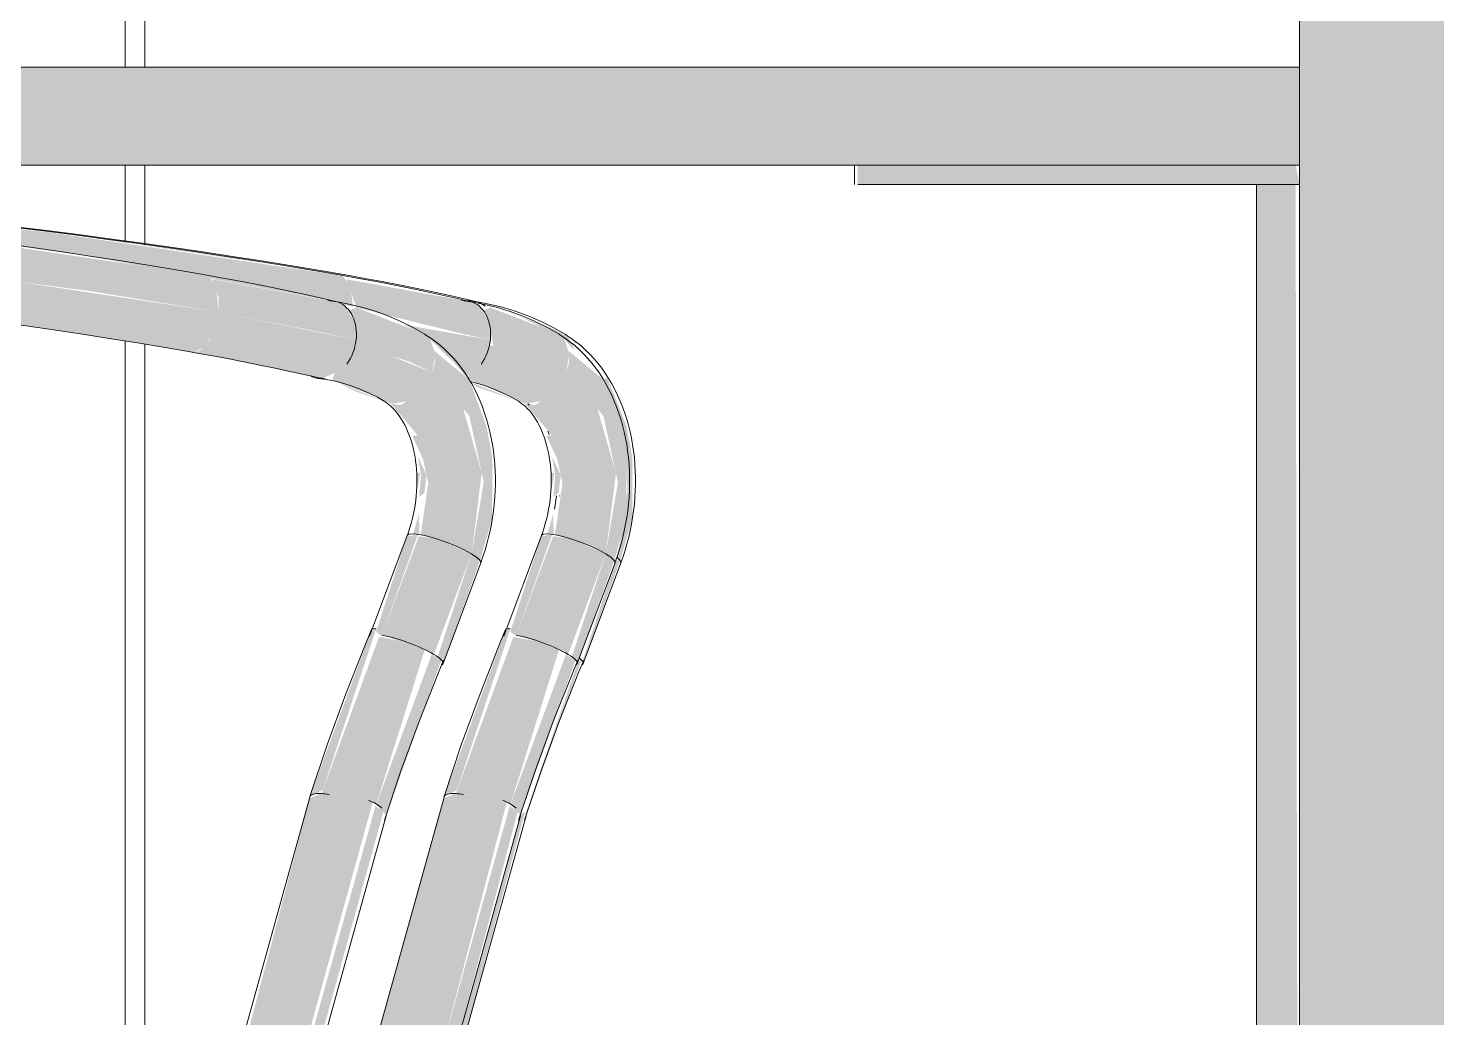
# Model space of a CAD drawing. Header units: inches. Extents: x 20426 to 92531, y -195 to 750.
# Drawn here: x 28124.12 to 28142.09, y 17.88 to 30.5 of the extents above; entities that cross this region are included whole.
import ezdxf

# ---------------------------------------------------------------- set-up
doc = ezdxf.new("R2010")
doc.units = ezdxf.units.IN
doc.header["$MEASUREMENT"] = 0
for name, color, linetype, lineweight in [('A-GLAZ-CWMG', 51, 'Continuous', 9), ('A-WALL-PATT', 111, 'Continuous', 13), ('I-FURN', 30, 'Continuous', 9)]:
    doc.layers.add(name, color=color, linetype=linetype, lineweight=lineweight)

# ---------------------------------------------------------------- blocks, each defined once
blk = doc.blocks.new('HermanMiller_Collection_Air-Chair_SideChair_Arms - Arms-457867-Elevation - South')
at = {"layer": 'I-FURN'}
for points in [[(26184.903, 27.319), (26184.785, 27.353), (26181.128, 27.895), (26183.148, 27.609), (26184.86, 27.327)], [(26186.63, 26.946), (26186.499, 27.01), (26186.63, 26.946)], [(26187.766, 26.394), (26187.68, 26.56), (26187.523, 26.648), (26186.769, 26.933), (26187.042, 26.833), (26187.635, 26.533), (26187.737, 26.413)], [(26188.348, 23.708), (26188.502, 24.236), (26188.505, 25.019), (26188.427, 25.428), (26188.183, 26.039), (26188.134, 26.013), (26188.353, 25.406), (26188.43, 25.019), (26188.439, 24.589), (26188.367, 24.032), (26188.308, 23.747)], [(26187.572, 24.518), (26187.586, 24.539), (26187.574, 24.538)], [(26187.877, 22.393), (26188.348, 23.708), (26188.273, 23.708), (26188.273, 23.655), (26187.868, 22.422)], [(26187.151, 20.456), (26187.854, 22.437), (26187.809, 22.414), (26187.141, 20.48), (26187.151, 20.458)]]:
    blk.add_hatch(color=256, dxfattribs=at).paths.add_polyline_path(points, flags=0)
h = blk.add_hatch(color=256, dxfattribs=at)
h.paths.add_polyline_path([(26181.965, 2), (26182.006, 2), (26185.819, 15.777), (26185.77, 15.775), (26181.931, 2)], flags=0)
h.paths.add_polyline_path([(26186.265, 17.55), (26186.341, 17.55), (26187.134, 20.502), (26187.084, 20.478), (26186.946, 19.993), (26186.265, 17.55)], flags=0)
for p, q in [((26186.55, 27), (26186.405, 27.021)), ((26187.171, 25.706), (26187.193, 25.689)), ((26187.424, 25.358), (26187.441, 25.316)), ((26187.877, 22.392), (26188.357, 23.678)), ((26186.34, 17.546), (26187.15, 20.451))]:
    blk.add_line(p, q, dxfattribs=at)
at = {"layer": 'I-FURN', "flags": 128}
for points in [[(26184.847, 27.348), (26184.496, 27.409), (26184.138, 27.468), (26183.773, 27.527), (26183.401, 27.585), (26183.024, 27.642), (26182.641, 27.698), (26182.253, 27.753), (26181.862, 27.806), (26181.467, 27.858), (26181.069, 27.909), (26180.669, 27.958), (26180.268, 28.005), (26179.865, 28.051), (26179.726, 28.066)], [(26186.506, 27.012), (26186.325, 27.054), (26186.137, 27.096), (26185.941, 27.138), (26185.738, 27.18), (26185.529, 27.222), (26185.313, 27.263), (26185.092, 27.304), (26184.864, 27.345), (26184.847, 27.348)], [(26187.645, 26.592), (26187.494, 26.678), (26187.34, 26.755), (26187.182, 26.823), (26187.021, 26.883), (26186.858, 26.933), (26186.692, 26.973), (26186.55, 27)], [(26188.357, 23.678), (26188.385, 23.758), (26188.411, 23.839), (26188.435, 23.921), (26188.457, 24.004), (26188.476, 24.087), (26188.493, 24.171), (26188.507, 24.256), (26188.519, 24.341), (26188.529, 24.426), (26188.536, 24.511), (26188.541, 24.596), (26188.544, 24.682), (26188.544, 24.767), (26188.541, 24.852), (26188.536, 24.936), (26188.529, 25.02), (26188.519, 25.104), (26188.506, 25.187), (26188.491, 25.269), (26188.474, 25.35), (26188.454, 25.431), (26188.431, 25.51), (26188.406, 25.588), (26188.378, 25.665), (26188.348, 25.741), (26188.315, 25.815), (26188.28, 25.887), (26188.242, 25.958), (26188.201, 26.027), (26188.158, 26.094), (26188.112, 26.159), (26188.064, 26.222), (26188.013, 26.282), (26187.959, 26.34), (26187.903, 26.395), (26187.844, 26.448), (26187.783, 26.497), (26187.719, 26.544), (26187.653, 26.587), (26187.645, 26.592)], [(26187.535, 24.532), (26187.528, 24.475), (26187.52, 24.418), (26187.511, 24.361)], [(26188.357, 23.679), (26188.348, 23.708), (26188.308, 23.747)], [(26187.129, 20.394), (26187.34, 21.025), (26187.57, 21.653), (26187.818, 22.279), (26187.884, 22.438)]]:
    blk.add_lwpolyline(points, dxfattribs=at)
at = {"layer": 'I-FURN'}
for centre, major_axis, ratio, start_param, end_param in [((26186.39, 26.525), (0.116, 0.486), 0.74611, 5.92474, 6.18654), ((26187.408, 22.567), (-0.468, 0.175), 0.191458, 3.153627, 3.677226), ((26187.408, 22.567), (-0.468, 0.175), 0.191458, 2.891828, 3.141593)]:
    blk.add_ellipse(centre, major_axis=major_axis, ratio=ratio, start_param=start_param, end_param=end_param, dxfattribs=at)
blk = doc.blocks.new('Falcon 7700 Series Pedestal Base - 36_ Square Top x 30_ - Wheelchair Height-V27-Elevation - South')
at = {"layer": 'I-FURN'}
blk.add_hatch(color=256, dxfattribs=at).paths.add_polyline_path([(26193.759, 28.5), (26193.759, 28.75), (26193.668, 28.746), (26193.672, 28.5)], flags=0)
blk.add_line((26193.756, 28.5), (26193.672, 28.5), dxfattribs=at)
blk = doc.blocks.new('HermanMiller_Collection_Air-Chair_SideChair_Arms - Arms-V29-Elevation - South')
at = {"layer": 'I-FURN'}
for points in [[(26184.943, 26.941), (26184.904, 27.219), (26184.804, 27.338), (26181.052, 27.895), (26179.644, 28.025), (26179.625, 27.861), (26181.545, 27.591), (26184.615, 27.031), (26184.94, 26.942)], [(26186.692, 26.52), (26186.669, 26.768), (26186.551, 26.95), (26186.465, 27.001), (26184.86, 27.293), (26184.94, 27.055), (26184.981, 26.933), (26186.344, 26.596), (26186.631, 26.533)], [(26187.661, 26.106), (26187.7, 26.344), (26187.635, 26.533), (26187.567, 26.593), (26186.693, 26.933), (26186.599, 26.895), (26186.669, 26.768), (26186.73, 26.442), (26187.157, 26.344)], [(26186.373, 26.061), (26186.543, 26.172), (26186.677, 26.448), (26186.692, 26.52), (26185.593, 26.713), (26185.93, 26.52), (26186.058, 26.392), (26186.254, 26.204), (26186.367, 26.066)], [(26187.138, 25.705), (26187.337, 25.737), (26187.528, 25.884), (26187.661, 26.106), (26187.157, 26.344), (26186.678, 26.454), (26186.571, 26.212), (26186.412, 26.086), (26186.408, 26.027), (26186.543, 25.96), (26186.94, 25.798), (26187.069, 25.737)], [(26188.273, 23.708), (26188.426, 24.236), (26188.43, 25.019), (26188.352, 25.428), (26188.134, 26.013), (26187.694, 26.377), (26187.694, 26.227), (26187.661, 26.106), (26188.135, 25.55), (26188.319, 24.704), (26188.164, 23.793), (26188.245, 23.735)], [(26188.164, 23.793), (26188.294, 24.821), (26188.058, 25.641), (26187.661, 26.106), (26187.528, 25.884), (26187.337, 25.737), (26187.258, 25.69), (26187.138, 25.705), (26187.481, 25.298), (26187.612, 24.694), (26187.516, 24.036), (26187.96, 23.894), (26188.071, 23.844)], [(26187.053, 25.736), (26186.437, 25.981), (26186.523, 25.919), (26187.048, 25.737)], [(26187.021, 22.754), (26187.481, 24.04), (26187.34, 24.016), (26186.947, 22.799), (26187.001, 22.757)], [(26187.684, 22.509), (26188.164, 23.793), (26187.717, 23.984), (26187.492, 24.016), (26187.021, 22.754), (26187.481, 22.61), (26187.591, 22.559)], [(26187.801, 22.393), (26188.273, 23.708), (26188.164, 23.793), (26187.73, 22.477), (26187.793, 22.422)], [(26186.1, 20.693), (26186.183, 20.734), (26186.266, 20.782), (26186.947, 22.835), (26186.876, 22.794), (26186.102, 20.699)], [(26187.075, 20.456), (26187.778, 22.437), (26187.655, 22.507), (26186.95, 20.6), (26187.076, 20.458)], [(26187.757, 22.448), (26187.684, 22.509), (26187.747, 22.457)]]:
    blk.add_hatch(color=256, dxfattribs=at).paths.add_polyline_path(points, flags=0)
h = blk.add_hatch(color=256, dxfattribs=at)
h.paths.add_polyline_path([(26187.5, 24.038), (26187.493, 24.303), (26187.42, 24.046), (26187.493, 24.038)], flags=0)
h.paths.add_polyline_path([(26187.497, 24.518), (26187.563, 24.569), (26187.59, 24.797), (26187.48, 25.03), (26187.519, 24.797)], flags=0)
h.paths.add_polyline_path([(26187.475, 24.63), (26187.508, 24.821), (26187.465, 24.821), (26187.47, 24.728)], flags=0)
h.paths.add_polyline_path([(26187.546, 24.999), (26187.48, 25.304), (26187.407, 25.296), (26187.481, 25.138)], flags=0)
h = blk.add_hatch(color=256, dxfattribs=at)
h.paths.add_polyline_path([(26186.946, 20.59), (26187.566, 22.566), (26187.327, 22.667), (26186.985, 22.733), (26186.252, 20.737), (26186.73, 20.68), (26186.784, 20.653), (26186.946, 20.602)], flags=0)
h.paths.add_polyline_path([(26187.66, 22.52), (26187.66, 22.521), (26187.591, 22.555)], flags=0)
h = blk.add_hatch(color=256, dxfattribs=at)
h.paths.add_polyline_path([(26181.028, 2), (26184.862, 15.813), (26184.734, 15.775), (26180.918, 2), (26180.967, 2)], flags=0)
h.paths.add_polyline_path([(26185.228, 17.549), (26185.364, 17.556), (26186.25, 20.736), (26186.1, 20.675), (26185.229, 17.55)], flags=0)
h = blk.add_hatch(color=256, dxfattribs=at)
h.paths.add_polyline_path([(26181.44, 2), (26181.761, 2), (26185.599, 15.847), (26184.867, 15.775), (26181.028, 2), (26181.335, 2)], flags=0)
h.paths.add_polyline_path([(26185.362, 17.55), (26186.096, 17.55), (26186.902, 20.625), (26186.715, 20.683), (26186.25, 20.734), (26185.362, 17.55)], flags=0)
h = blk.add_hatch(color=256, dxfattribs=at)
h.paths.add_polyline_path([(26181.761, 2), (26181.931, 2), (26185.766, 15.855), (26185.621, 15.848), (26182.41, 4.33)], flags=0)
h.paths.add_polyline_path([(26186.095, 17.55), (26186.265, 17.55), (26187.042, 20.512), (26186.939, 20.578), (26186.096, 17.55)], flags=0)
for p, q in [((26186.474, 27), (26186.33, 27.021)), ((26187.343, 24.025), (26186.864, 22.742)), ((26187.344, 24.025), (26187.343, 24.024)), ((26187.801, 22.392), (26188.282, 23.678)), ((26186.111, 20.719), (26185.228, 17.549)), ((26186.265, 17.545), (26187.075, 20.451))]:
    blk.add_line(p, q, dxfattribs=at)
at = {"layer": 'I-FURN', "flags": 128}
for points in [[(26184.772, 27.348), (26184.421, 27.409), (26184.063, 27.468), (26183.697, 27.527), (26183.326, 27.585), (26182.948, 27.642), (26182.565, 27.698), (26182.178, 27.753), (26181.786, 27.806), (26181.391, 27.858), (26180.994, 27.909), (26180.594, 27.958), (26180.192, 28.005), (26179.79, 28.051), (26179.651, 28.066)], [(26186.431, 27.012), (26186.25, 27.054), (26186.061, 27.096), (26185.865, 27.138), (26185.663, 27.18), (26185.453, 27.222), (26185.238, 27.263), (26185.016, 27.304), (26184.789, 27.345), (26184.772, 27.348)], [(26187.569, 26.592), (26187.419, 26.678), (26187.264, 26.755), (26187.107, 26.823), (26186.946, 26.883), (26186.783, 26.933), (26186.617, 26.973), (26186.474, 27)], [(26188.281, 23.678), (26188.31, 23.758), (26188.336, 23.839), (26188.36, 23.921), (26188.381, 24.004), (26188.4, 24.087), (26188.417, 24.171), (26188.432, 24.256), (26188.444, 24.341), (26188.453, 24.426), (26188.461, 24.511), (26188.466, 24.596), (26188.468, 24.682), (26188.468, 24.767), (26188.466, 24.852), (26188.461, 24.936), (26188.453, 25.02), (26188.443, 25.104), (26188.431, 25.187), (26188.416, 25.269), (26188.398, 25.35), (26188.378, 25.431), (26188.356, 25.51), (26188.331, 25.588), (26188.303, 25.665), (26188.273, 25.741), (26188.24, 25.815), (26188.204, 25.887), (26188.166, 25.958), (26188.126, 26.027), (26188.083, 26.094), (26188.037, 26.159), (26187.988, 26.222), (26187.937, 26.282), (26187.884, 26.34), (26187.827, 26.395), (26187.769, 26.448), (26187.707, 26.497), (26187.644, 26.544), (26187.578, 26.587), (26187.569, 26.592)], [(26186.433, 25.99), (26186.533, 25.964), (26186.642, 25.93), (26186.75, 25.889), (26186.857, 25.841), (26186.963, 25.788), (26187.051, 25.737)], [(26187.051, 25.737), (26187.073, 25.722), (26187.095, 25.706), (26187.118, 25.689), (26187.14, 25.669), (26187.163, 25.647), (26187.185, 25.623), (26187.207, 25.597), (26187.229, 25.569), (26187.251, 25.539), (26187.272, 25.507), (26187.292, 25.472), (26187.312, 25.436), (26187.331, 25.398), (26187.349, 25.358), (26187.366, 25.316), (26187.382, 25.272), (26187.397, 25.226), (26187.41, 25.179), (26187.423, 25.131), (26187.434, 25.081), (26187.443, 25.03), (26187.451, 24.977), (26187.458, 24.924), (26187.463, 24.87), (26187.466, 24.815), (26187.468, 24.759), (26187.468, 24.703), (26187.467, 24.646), (26187.464, 24.59), (26187.459, 24.532), (26187.453, 24.475), (26187.445, 24.418), (26187.435, 24.361), (26187.424, 24.305), (26187.412, 24.249), (26187.397, 24.194), (26187.382, 24.139), (26187.365, 24.085), (26187.346, 24.032), (26187.344, 24.025)], [(26187.5, 24.038), (26187.42, 24.046), (26187.366, 24.042), (26187.344, 24.025)], [(26187.84, 23.942), (26187.717, 23.984), (26187.602, 24.016), (26187.5, 24.038)], [(26188.164, 23.793), (26188.071, 23.844), (26187.96, 23.894), (26187.84, 23.942)], [(26188.282, 23.679), (26188.273, 23.708), (26188.233, 23.747), (26188.164, 23.793)], [(26186.101, 20.698), (26186.32, 21.355), (26186.56, 22.009), (26186.818, 22.66), (26186.886, 22.826)], [(26187.053, 20.394), (26187.264, 21.025), (26187.494, 21.653), (26187.742, 22.279), (26187.808, 22.438)]]:
    blk.add_lwpolyline(points, dxfattribs=at)
at = {"layer": 'I-FURN'}
for centre, major_axis, ratio, start_param, end_param in [((26186.315, 26.525), (0.116, 0.486), 0.74611, 4.877543, 6.18654), ((26186.315, 26.525), (0.116, 0.486), 0.74611, 4.195654, 4.877543), ((26187.347, 22.632), (-0.461, 0.194), 0.144221, 5.822246, 6.345845), ((26187.333, 22.567), (-0.468, 0.175), 0.191458, 3.939025, 5.509821), ((26187.333, 22.567), (-0.468, 0.175), 0.191458, 3.153627, 3.939025), ((26187.333, 22.567), (-0.468, 0.175), 0.191458, 2.891828, 3.141593), ((26186.577, 20.546), (-0.476, 0.152), 0.239355, 5.80521, 6.328809), ((26186.577, 20.546), (-0.476, 0.152), 0.239355, 5.543411, 5.799632), ((26186.577, 20.546), (-0.476, 0.152), 0.239355, 5.282674, 5.542834), ((26186.593, 20.585), (-0.482, 0.134), 0.301377, 3.976352, 4.23196), ((26186.593, 20.585), (-0.482, 0.134), 0.301377, 3.714553, 3.963657)]:
    blk.add_ellipse(centre, major_axis=major_axis, ratio=ratio, start_param=start_param, end_param=end_param, dxfattribs=at)
blk = doc.blocks.new('Falcon 7700 Series Pedestal Base - 36_ Square Top x 30_ - Wheelchair Height-V42-Elevation - South')
at = {"layer": 'I-FURN'}
for points in [[(26182.41, 28.75), (26197.015, 28.75), (26197.015, 30), (26173.129, 30), (26173.129, 28.75), (26180.251, 28.75)], [(26191.378, 28.5), (26193.668, 28.5), (26193.668, 28.75), (26191.378, 28.75)], [(26193.884, 28.5), (26193.884, 28.75), (26193.759, 28.75), (26193.759, 28.5), (26193.82, 28.5)], [(26193.884, 28.5), (26197.015, 28.5), (26196.964, 28.75), (26193.884, 28.75)], [(26196.464, 2), (26197.015, 2), (26196.964, 28.5), (26196.464, 28.5), (26196.464, 6.068)]]:
    blk.add_hatch(color=256, dxfattribs=at).paths.add_polyline_path(points, flags=0)
for p, q in [((26173.129, 30), (26197.015, 30)), ((26197.015, 28.75), (26173.129, 28.75)), ((26191.335, 28.75), (26191.335, 28.5)), ((26193.668, 28.5), (26191.378, 28.5)), ((26193.884, 28.5), (26193.668, 28.5)), ((26193.668, 28.5), (26193.759, 28.5)), ((26197.015, 28.5), (26193.884, 28.5)), ((26196.464, 2), (26196.464, 28.5))]:
    blk.add_line(p, q, dxfattribs=at)
blk = doc.blocks.new('HermanMiller_Collection_Air-Chair_SideChair_Arms - Arms-V44-Elevation - South')
at = {"layer": 'I-FURN'}
for points in [[(26183.228, 26.875), (26183.192, 27.219), (26183.092, 27.338), (26179.34, 27.895), (26177.933, 28.025), (26177.886, 27.624), (26181.545, 27.149), (26182.41, 27.008)], [(26182.919, 26.362), (26183.053, 26.438), (26183.167, 26.625), (26183.228, 26.875), (26179.746, 27.401), (26177.886, 27.624), (26177.838, 27.075), (26181.316, 26.623), (26182.41, 26.444)], [(26184.98, 26.52), (26184.957, 26.768), (26184.839, 26.95), (26184.748, 27.002), (26183.148, 27.293), (26183.228, 27.055), (26183.228, 26.875), (26184.57, 26.61)], [(26184.548, 26.031), (26184.759, 26.119), (26184.795, 26.14), (26184.902, 26.274), (26184.98, 26.52), (26183.228, 26.875), (26183.115, 26.52), (26182.986, 26.384), (26182.919, 26.362), (26184.543, 26.032)], [(26185.949, 26.106), (26185.988, 26.344), (26185.923, 26.533), (26185.849, 26.596), (26184.981, 26.933), (26184.887, 26.895), (26184.957, 26.768), (26184.981, 26.45), (26185.65, 26.247)], [(26185.426, 25.705), (26185.625, 25.737), (26185.816, 25.884), (26185.949, 26.106), (26185.234, 26.392), (26184.966, 26.454), (26184.859, 26.212), (26184.7, 26.086), (26184.676, 26.005), (26185.228, 25.798), (26185.357, 25.737)], [(26186.561, 23.708), (26186.714, 24.236), (26186.718, 25.019), (26186.64, 25.428), (26186.422, 26.013), (26185.982, 26.377), (26185.982, 26.227), (26185.949, 26.106), (26186.424, 25.55), (26186.607, 24.704), (26186.452, 23.793), (26186.533, 23.735)], [(26186.452, 23.793), (26186.582, 24.821), (26186.346, 25.641), (26185.949, 26.106), (26185.816, 25.884), (26185.625, 25.737), (26185.546, 25.69), (26185.426, 25.705), (26185.769, 25.298), (26185.9, 24.694), (26185.804, 24.036), (26186.248, 23.894), (26186.359, 23.844)], [(26185.341, 25.736), (26184.759, 25.972), (26184.972, 25.864), (26185.336, 25.737)], [(26185.309, 22.754), (26185.769, 24.04), (26185.628, 24.016), (26185.235, 22.799), (26185.289, 22.757)], [(26185.972, 22.509), (26186.452, 23.793), (26186.006, 23.984), (26185.78, 24.016), (26185.309, 22.754), (26185.769, 22.61), (26185.879, 22.559)], [(26186.089, 22.393), (26186.561, 23.708), (26186.452, 23.793), (26186.018, 22.477), (26186.081, 22.422)], [(26184.388, 20.693), (26184.471, 20.734), (26184.554, 20.782), (26185.235, 22.835), (26185.164, 22.794), (26184.39, 20.699)], [(26185.364, 20.456), (26186.066, 22.437), (26185.943, 22.507), (26185.238, 20.6), (26185.364, 20.458)], [(26186.045, 22.448), (26185.972, 22.509), (26186.035, 22.457)], [(26179.316, 2), (26184.538, 20.736), (26184.388, 20.675), (26183.381, 16.856), (26183.374, 16.829), (26182.93, 15.445), (26179.206, 2), (26179.255, 2)], [(26179.728, 2), (26180.049, 2), (26185.191, 20.625), (26185.003, 20.683), (26184.538, 20.734), (26179.316, 2), (26179.623, 2)], [(26180.049, 2), (26180.219, 2), (26185.33, 20.512), (26185.227, 20.578), (26181.183, 6.068)]]:
    blk.add_hatch(color=256, dxfattribs=at).paths.add_polyline_path(points, flags=0)
h = blk.add_hatch(color=256, dxfattribs=at)
h.paths.add_polyline_path([(26185.788, 24.038), (26185.781, 24.303), (26185.708, 24.046), (26185.781, 24.038)], flags=0)
h.paths.add_polyline_path([(26185.785, 24.518), (26185.851, 24.569), (26185.878, 24.797), (26185.768, 25.03), (26185.807, 24.797)], flags=0)
h.paths.add_polyline_path([(26185.763, 24.63), (26185.796, 24.821), (26185.753, 24.821), (26185.758, 24.728)], flags=0)
h.paths.add_polyline_path([(26185.834, 24.999), (26185.768, 25.304), (26185.695, 25.296), (26185.769, 25.138)], flags=0)
h = blk.add_hatch(color=256, dxfattribs=at)
h.paths.add_polyline_path([(26185.234, 20.59), (26185.854, 22.566), (26185.616, 22.667), (26185.273, 22.733), (26184.54, 20.737), (26185.023, 20.679), (26185.072, 20.653), (26185.234, 20.602)], flags=0)
h.paths.add_polyline_path([(26185.948, 22.52), (26185.949, 22.521), (26185.879, 22.555)], flags=0)
for p, q in [((26184.762, 27), (26184.618, 27.021)), ((26184.503, 26.027), (26184.599, 26.014)), ((26185.631, 24.025), (26185.152, 22.742)), ((26185.632, 24.025), (26185.631, 24.024)), ((26186.089, 22.392), (26186.57, 23.678)), ((26184.399, 20.719), (26179.182, 2)), ((26180.22, 2), (26185.363, 20.451))]:
    blk.add_line(p, q, dxfattribs=at)
at = {"layer": 'I-FURN', "flags": 128}
for points in [[(26183.06, 27.348), (26182.709, 27.409), (26182.351, 27.468), (26181.985, 27.527), (26181.614, 27.585), (26181.236, 27.642), (26180.853, 27.698), (26180.466, 27.753), (26180.074, 27.806), (26179.679, 27.858), (26179.282, 27.909), (26178.882, 27.958), (26178.48, 28.005), (26178.078, 28.051), (26177.939, 28.066)], [(26184.719, 27.012), (26184.538, 27.054), (26184.349, 27.096), (26184.153, 27.138), (26183.951, 27.18), (26183.741, 27.222), (26183.526, 27.263), (26183.304, 27.304), (26183.077, 27.345), (26183.06, 27.348)], [(26182.887, 26.363), (26182.542, 26.423), (26182.189, 26.482), (26181.829, 26.54), (26181.462, 26.597), (26181.089, 26.653), (26180.711, 26.708), (26180.328, 26.762), (26179.942, 26.815), (26179.551, 26.867), (26179.158, 26.917), (26178.762, 26.965), (26178.365, 27.012), (26177.967, 27.057), (26177.829, 27.072)], [(26185.857, 26.592), (26185.707, 26.678), (26185.552, 26.755), (26185.395, 26.823), (26185.234, 26.883), (26185.071, 26.933), (26184.905, 26.973), (26184.762, 27)], [(26186.569, 23.678), (26186.598, 23.758), (26186.624, 23.839), (26186.648, 23.921), (26186.669, 24.004), (26186.688, 24.087), (26186.705, 24.171), (26186.72, 24.256), (26186.732, 24.341), (26186.742, 24.426), (26186.749, 24.511), (26186.754, 24.596), (26186.756, 24.682), (26186.756, 24.767), (26186.754, 24.852), (26186.749, 24.936), (26186.741, 25.02), (26186.731, 25.104), (26186.719, 25.187), (26186.704, 25.269), (26186.686, 25.35), (26186.666, 25.431), (26186.644, 25.51), (26186.619, 25.588), (26186.591, 25.665), (26186.561, 25.741), (26186.528, 25.815), (26186.493, 25.887), (26186.455, 25.958), (26186.414, 26.027), (26186.371, 26.094), (26186.325, 26.159), (26186.276, 26.222), (26186.225, 26.282), (26186.172, 26.34), (26186.115, 26.395), (26186.057, 26.448), (26185.995, 26.497), (26185.932, 26.544), (26185.866, 26.587), (26185.857, 26.592)], [(26184.487, 26.039), (26184.315, 26.079), (26184.135, 26.119), (26183.947, 26.16), (26183.752, 26.2), (26183.549, 26.24), (26183.34, 26.281), (26183.125, 26.321), (26182.903, 26.36), (26182.887, 26.363)], [(26184.599, 26.014), (26184.711, 25.992), (26184.821, 25.964), (26184.931, 25.93), (26185.039, 25.889), (26185.145, 25.841), (26185.251, 25.788), (26185.339, 25.737)], [(26185.339, 25.737), (26185.361, 25.722), (26185.384, 25.706), (26185.406, 25.689), (26185.428, 25.669), (26185.451, 25.647), (26185.473, 25.623), (26185.495, 25.597), (26185.517, 25.569), (26185.539, 25.539), (26185.56, 25.507), (26185.58, 25.472), (26185.6, 25.436), (26185.619, 25.398), (26185.637, 25.358), (26185.654, 25.316), (26185.67, 25.272), (26185.685, 25.226), (26185.698, 25.179), (26185.711, 25.131), (26185.722, 25.081), (26185.731, 25.03), (26185.739, 24.977), (26185.746, 24.924), (26185.751, 24.87), (26185.754, 24.815), (26185.756, 24.759), (26185.756, 24.703), (26185.755, 24.646), (26185.752, 24.59), (26185.747, 24.532), (26185.741, 24.475), (26185.733, 24.418), (26185.723, 24.361), (26185.712, 24.305), (26185.7, 24.249), (26185.686, 24.194), (26185.67, 24.139), (26185.653, 24.085), (26185.634, 24.032), (26185.632, 24.025)], [(26185.788, 24.038), (26185.708, 24.046), (26185.654, 24.042), (26185.632, 24.025)], [(26186.128, 23.942), (26186.006, 23.984), (26185.89, 24.016), (26185.788, 24.038)], [(26186.452, 23.793), (26186.359, 23.844), (26186.248, 23.894), (26186.128, 23.942)], [(26186.57, 23.679), (26186.561, 23.708), (26186.521, 23.747), (26186.452, 23.793)], [(26184.389, 20.698), (26184.609, 21.355), (26184.848, 22.009), (26185.106, 22.66), (26185.174, 22.826)], [(26185.341, 20.394), (26185.552, 21.025), (26185.782, 21.653), (26186.03, 22.279), (26186.096, 22.438)]]:
    blk.add_lwpolyline(points, dxfattribs=at)
at = {"layer": 'I-FURN'}
for centre, major_axis, ratio, start_param, end_param in [((26184.603, 26.525), (0.116, 0.486), 0.74611, 4.877543, 6.18654), ((26184.603, 26.525), (0.116, 0.486), 0.74611, 4.195654, 4.877543), ((26184.56, 26.524), (0.057, 0.497), 0.711436, 2.845098, 3.106897), ((26184.603, 26.525), (0.116, 0.486), 0.74611, 3.141593, 3.306746), ((26184.56, 26.524), (0.057, 0.497), 0.711436, 3.106897, 3.368696), ((26185.635, 22.632), (-0.461, 0.194), 0.144221, 5.822246, 6.345845), ((26185.621, 22.567), (-0.468, 0.175), 0.191458, 3.939025, 5.509821), ((26185.621, 22.567), (-0.468, 0.175), 0.191458, 3.153627, 3.939025), ((26185.621, 22.567), (-0.468, 0.175), 0.191458, 2.891828, 3.141593), ((26184.865, 20.546), (-0.476, 0.152), 0.239355, 5.80521, 6.328809), ((26184.865, 20.546), (-0.476, 0.152), 0.239355, 5.543411, 5.799632), ((26184.865, 20.546), (-0.476, 0.152), 0.239355, 5.282674, 5.542834), ((26184.881, 20.585), (-0.482, 0.134), 0.301377, 3.976352, 4.23196), ((26184.881, 20.585), (-0.482, 0.134), 0.301377, 3.714553, 3.963657)]:
    blk.add_ellipse(centre, major_axis=major_axis, ratio=ratio, start_param=start_param, end_param=end_param, dxfattribs=at)
blk = doc.blocks.new('Rectangular Mullion - Rectangular Mullion 1-827449-Elevation - South')
at = {"layer": 'A-GLAZ-CWMG'}
blk.add_hatch(color=256, dxfattribs=at).paths.add_polyline_path([(26016.078, 2), (26018.078, 2), (26018.078, 96), (26016.078, 96), (26016.078, 20.133)], flags=0)
blk.add_line((26016.078, 96), (26016.078, 2), dxfattribs=at)

msp = doc.modelspace()

# ---------------------------------------------------------------- hatches: boundary and pattern name
at = {"layer": 'A-WALL-PATT', "lineweight": 9}
h = msp.add_hatch(dxfattribs=at)
h.set_pattern_fill('FP_11', color=256, style=0, pattern_type=2)
h.set_pattern_definition([(0, (28221.96, 0.25), (-193, 193), [48, -145]), (90, (28221.96, 0.25), (-193, 1e-14), [96.25, -96.75]), (180, (28269.96, 96.5), (-193, 193), [48, -145]), (90, (28269.96, 0.25), (-193, 1e-14), [96.25, -96.75]), (180, (28269.96, 96.75), (-193, 193), [48, -145]), (90, (28269.96, 96.75), (-193, 1e-14), [96.25, -96.75]), (0, (28221.96, 193), (-193, 193), [48, -145]), (90, (28221.96, 96.75), (-193, 1e-14), [96.25, -96.75]), (0, (28270.21, 48.25), (-193, 193), [48, -145]), (90, (28270.21, 0), (-193, 1e-14), [48.25, -144.75]), (90, (28318.21, 0), (-193, 1e-14), [48.25, -144.75]), (0, (28270.21, 144.75), (-193, 193), [48, -145]), (90, (28270.21, 48.5), (-193, 1e-14), [96.25, -96.75]), (180, (28318.21, 48.5), (-193, 193), [48, -145]), (90, (28318.21, 48.5), (-193, 1e-14), [96.25, -96.75]), (90, (28270.21, 145), (-193, 1e-14), [48, -145]), (180, (28318.21, 145), (-193, 193), [48, -145]), (90, (28318.21, 145), (-193, 1e-14), [48, -145]), (0, (28318.46, 0.25), (-193, 193), [48, -145]), (90, (28318.46, 0.25), (-193, 1e-14), [96.25, -96.75]), (180, (28366.46, 96.5), (-193, 193), [48, -145]), (90, (28366.46, 0.25), (-193, 1e-14), [96.25, -96.75]), (180, (28366.46, 96.75), (-193, 193), [48, -145]), (90, (28366.46, 96.75), (-193, 1e-14), [96.25, -96.75]), (180, (28366.46, 193), (-193, 193), [48, -145]), (90, (28318.46, 96.75), (-193, 1e-14), [96.25, -96.75]), (0, (28366.71, 48.25), (-193, 193), [48, -145]), (90, (28366.71, 0), (-193, 1e-14), [48.25, -144.75]), (90, (28414.71, 0), (-193, 1e-14), [48.25, -144.75]), (0, (28366.71, 144.75), (-193, 193), [48, -145]), (90, (28366.71, 48.5), (-193, 1e-14), [96.25, -96.75]), (180, (28414.71, 48.5), (-193, 193), [48, -145]), (90, (28414.71, 48.5), (-193, 1e-14), [96.25, -96.75]), (90, (28366.71, 145), (-193, 1e-14), [48, -145]), (180, (28414.71, 145), (-193, 193), [48, -145]), (90, (28414.71, 145), (-193, 1e-14), [48, -145])])
h.paths.add_polyline_path([(27942.714, 2), (27959.402, 2), (27959.402, 45.518), (27939.441, 45.518), (27939.441, 36), (27942.714, 36), (27942.714, 20.133)], flags=0)
h.paths.add_polyline_path([(28072.594, 2), (28074.583, 2), (28070.964, 13.026), (28070.964, 5.181), (28072.008, 2), (28072.524, 2)], flags=0)
h.paths.add_polyline_path([(28033.777, 2), (28034.181, 2), (28033.777, 8.96)], flags=0)
h.paths.add_polyline_path([(28036.5, 2), (28036.5, 28.5), (28033.795, 28.5), (28033.852, 16.906), (28034.065, 16.615), (28034.303, 16.145), (28034.305, 15.974), (28034.4, 15.445), (28035.216, 2), (28035.297, 2)], flags=0)
h.paths.add_polyline_path([(28076.288, 2), (28104.152, 2), (28104.152, 45.518), (28070.964, 45.518), (28071.012, 28.32), (28072.776, 28.189), (28072.865, 28.162), (28073.249, 28.001), (28073.506, 27.56), (28073.468, 27.37), (28073.227, 27.076), (28072.935, 26.817), (28072.7, 26.714), (28071.928, 26.362), (28071.737, 26.078), (28071.374, 25.296), (28071.2, 24.712), (28071.043, 23.793), (28070.964, 23.181), (28070.981, 16.975), (28071.206, 16.718), (28071.318, 16.512), (28071.275, 16.07), (28071.107, 15.793), (28075.632, 2), (28076.266, 2)], flags=0)
h.paths.add_polyline_path([(28044.367, 2), (28045.685, 2), (28046.505, 15.676), (28046.703, 16.429), (28047.015, 16.906), (28047.07, 17.034), (28047.166, 17.184), (28047.224, 17.236), (28047.467, 17.47), (28048.072, 17.496), (28048.104, 17.552), (28048.342, 17.552), (28052.652, 17.552), (28051.643, 20.996), (28050.492, 24.236), (28050.488, 25.019), (28050.566, 25.428), (28050.811, 26.039), (28051.471, 26.648), (28052.225, 26.933), (28055.781, 27.611), (28059.282, 28.062), (28061.952, 28.266), (28065.655, 28.346), (28066.964, 28.338), (28066.964, 28.75), (28049.453, 28.75), (28049.453, 28.5), (28047.163, 28.5), (28047.163, 28.75), (28047.071, 28.75), (28047.071, 28.5), (28044.367, 28.5), (28044.367, 10.757)], flags=0)
h.paths.add_polyline_path([(28047.477, 2), (28049.31, 2), (28050.104, 15.918), (28047.56, 16.092), (28047.496, 16.084), (28047.455, 15.978), (28047.453, 15.848), (28047.477, 15.619), (28046.685, 2), (28047.467, 2)], flags=0)
h.paths.add_polyline_path([(28111.271, 26.785), (28111.134, 26.953), (28111.236, 26.821)], flags=0)
h.paths.add_polyline_path([(28106.152, 2), (28108.522, 2), (28113.022, 15.836), (28112.846, 16.124), (28112.837, 16.512), (28113.131, 16.941), (28113.316, 17.162), (28113.373, 17.159), (28113.437, 17.318), (28113.435, 17.377), (28113.408, 17.52), (28113.477, 17.746), (28113.554, 18.263), (28113.572, 18.406), (28113.448, 20.747), (28113.043, 24.299), (28112.763, 25.346), (28112.539, 25.854), (28112.178, 26.418), (28112.065, 26.493), (28111.118, 26.882), (28110.963, 27.034), (28110.686, 27.37), (28110.65, 27.627), (28110.781, 27.741), (28110.728, 27.798), (28111.141, 28.121), (28111.628, 28.253), (28114.321, 28.337), (28117.552, 28.337), (28121.089, 28.234), (28124.452, 27.895), (28126.974, 27.539), (28129.754, 27.025), (28130.442, 26.833), (28131.034, 26.533), (28131.167, 26.394), (28131.366, 26.204), (28131.686, 25.644), (28131.838, 24.96), (28131.838, 24.589), (28131.762, 24.016), (28131.328, 22.733), (28130.343, 19.985), (28129.665, 17.55), (28134.245, 17.537), (28134.295, 17.489), (28134.99, 17.352), (28135.239, 17.062), (28135.365, 16.843), (28135.516, 16.615), (28135.754, 16.145), (28135.762, 15.944), (28135.851, 15.445), (28136.672, 2), (28139.788, 2), (28139.788, 28.5), (28134.702, 28.5), (28134.702, 28.75), (28116.453, 28.75), (28116.453, 30), (28140.339, 30), (28140.339, 45.518), (28106.152, 45.518), (28106.152, 10.169)], flags=0)
h.paths.add_polyline_path([(28109.572, 2), (28110.234, 2), (28114.669, 15.688), (28114.04, 15.615), (28109.578, 2.019)], flags=0)
h.paths.add_polyline_path([(28117.079, 2), (28121.355, 2), (28121.312, 15.636), (28121.366, 15.675), (28121.423, 15.701), (28121.275, 15.925), (28115.828, 15.615), (28111.359, 2), (28117.003, 2)], flags=0)
h.paths.add_polyline_path([(28122.363, 2), (28122.507, 2), (28123.057, 3.974), (28122.942, 15.594), (28122.593, 15.622), (28122.286, 15.622), (28122.353, 2)], flags=0)
h.paths.add_polyline_path([(28125.33, 2), (28133.845, 2), (28133.081, 15.848), (28133.047, 15.957), (28129.17, 15.775), (28125.734, 3.45)], flags=0)
h.paths.add_polyline_path([(28124.15, 2), (28124.218, 2), (28127.989, 15.72), (28127.355, 15.675), (28124.13, 4.107), (28124.141, 2)], flags=0)
h.paths.add_polyline_path([(28134.96, 2), (28135.557, 2), (28134.794, 15.846), (28134.687, 16.085), (28133.97, 15.969), (28134.064, 15.445), (28134.893, 2), (28134.936, 2)], flags=0)
h.paths.add_polyline_path([(28145.742, 2), (28148.974, 2), (28149.793, 15.676), (28149.991, 16.429), (28150.303, 16.906), (28150.358, 17.034), (28150.454, 17.184), (28150.512, 17.236), (28150.755, 17.47), (28151.361, 17.496), (28151.392, 17.552), (28151.653, 17.552), (28155.93, 17.59), (28154.931, 20.996), (28153.78, 24.236), (28153.776, 25.019), (28153.854, 25.428), (28154.099, 26.039), (28154.759, 26.648), (28155.513, 26.933), (28159.134, 27.62), (28162.942, 28.096), (28165.241, 28.266), (28169.119, 28.343), (28174.181, 28.213), (28174.481, 28.117), (28174.7, 28.001), (28174.957, 27.56), (28174.919, 27.37), (28174.678, 27.076), (28174.386, 26.817), (28174.113, 26.699), (28173.38, 26.362), (28173.186, 26.075), (28172.825, 25.296), (28172.626, 24.593), (28172.469, 23.599), (28172.151, 20.672), (28172.072, 18.094), (28172.198, 17.52), (28172.198, 17.456), (28172.198, 17.287), (28172.255, 17.285), (28172.395, 16.992), (28172.584, 16.853), (28172.769, 16.512), (28172.705, 16.035), (28172.559, 15.793), (28176.527, 3.697), (28176.527, 45.518), (28142.339, 45.518), (28142.339, 30), (28169.077, 30), (28169.035, 28.75), (28150.829, 28.75), (28150.829, 28.5), (28145.742, 28.5), (28145.742, 6.068)], flags=0)
h.paths.add_polyline_path([(28150.645, 2), (28150.685, 2), (28151.546, 15.893), (28151.523, 16.009), (28150.837, 16.104), (28150.784, 16.084), (28150.742, 15.973), (28150.726, 15.733), (28150.765, 15.619), (28149.974, 2), (28150.639, 2)], flags=0)
h.paths.add_polyline_path([(28152.552, 2), (28160.276, 2), (28156.436, 15.775), (28152.509, 15.904), (28152.51, 15.7), (28152.552, 15.619), (28151.761, 2), (28152.543, 2)], flags=0)
h.paths.add_polyline_path([(28164.319, 2), (28174.246, 2), (28169.697, 15.675), (28169.537, 15.658), (28167.778, 15.745), (28164.215, 15.915), (28164.244, 15.776), (28164.294, 15.636), (28164.319, 15.629), (28164.294, 2)], flags=0)
h.paths.add_polyline_path([(28161.456, 2), (28161.465, 2), (28161.435, 3.983), (28158.133, 15.695), (28157.5, 15.675), (28161.319, 2), (28161.435, 2)], flags=0)
h.paths.add_polyline_path([(28163.167, 2), (28163.177, 2), (28163.243, 15.666), (28162.664, 15.591), (28162.531, 15.585), (28162.531, 4.038), (28163.147, 2)], flags=0)
h.paths.add_polyline_path([(28066.964, 2), (28066.964, 14.17), (28066.409, 15.675), (28066.249, 15.658), (28064.49, 15.745), (28062.793, 15.776), (28062.843, 15.636), (28062.867, 15.629), (28062.843, 2), (28065.839, 2)], flags=0)
h.paths.add_polyline_path([(28056.618, 2), (28056.988, 2), (28053.148, 15.775), (28051.041, 15.848), (28051.059, 15.7), (28051.101, 15.619), (28050.31, 2), (28052.553, 2)], flags=0)
h.paths.add_polyline_path([(28058.031, 2), (28058.177, 2), (28058.167, 10.769), (28056.814, 15.625), (28054.212, 15.675), (28058.024, 2)], flags=0)
h.paths.add_polyline_path([(28059.219, 2), (28060.612, 2), (28059.201, 7.063), (28059.176, 2)], flags=0)
h.paths.add_polyline_path([(28061.655, 2), (28061.802, 2), (28061.839, 15.675), (28061.392, 15.587), (28059.243, 15.629), (28059.243, 10.629), (28061.648, 2)], flags=0)
h.paths.add_polyline_path([(28175.958, 2), (28171.41, 15.675), (28171.121, 15.668), (28170.815, 15.658), (28175.296, 2), (28175.952, 2)], flags=0)
h.paths.add_polyline_path([(28178.527, 2), (28210.714, 2), (28210.714, 96), (28210.214, 96), (28210.214, 93.768), (28178.527, 93.768), (28178.527, 48.555), (28210.214, 48.53), (28210.214, 45.518), (28178.527, 45.518), (28178.527, 10.757)], flags=0)
h.paths.add_polyline_path([(28124.112, 7.76), (28126.312, 15.652), (28124.254, 15.632), (28124.073, 15.622), (28124.098, 10.592)], flags=0)
h.paths.add_polyline_path([(28161.494, 7.76), (28161.508, 15.635), (28161.109, 15.597), (28161.056, 15.587), (28159.302, 15.624), (28161.465, 7.863)], flags=0)
h.paths.add_polyline_path([(28058.238, 14.236), (28058.215, 15.675), (28057.862, 15.585), (28058.22, 14.3)], flags=0)
h.paths.add_polyline_path([(28061.427, 15.597), (28061.418, 15.677), (28061.427, 15.597)], flags=0)
h.paths.add_polyline_path([(28150.653, 15.978), (28150.775, 16.104), (28150.713, 16.071), (28150.656, 15.982)], flags=0)
h.paths.add_polyline_path([(28047.365, 15.978), (28047.487, 16.104), (28047.425, 16.071), (28047.368, 15.982)], flags=0)
h.paths.add_polyline_path([(28034.073, 16.011), (28034.112, 16.029), (28034.067, 16.028)], flags=0)
h.paths.add_polyline_path([(28155.068, 25.705), (28154.971, 25.705), (28155.034, 25.686)], flags=0)
h.paths.add_polyline_path([(28157.169, 17.549), (28157.64, 17.598), (28156.643, 20.996), (28155.492, 24.236), (28155.488, 25.019), (28155.566, 25.428), (28155.663, 25.912), (28155.049, 25.682), (28154.77, 25.299), (28154.799, 25.296), (28154.721, 24.999), (28154.706, 24.566), (28154.655, 24.539), (28154.643, 24.409), (28154.719, 24.283), (28154.845, 24.038), (28154.878, 23.984), (28156.258, 20.133), (28156.978, 17.549), (28157.145, 17.549)], flags=0)
h.paths.add_polyline_path([(28130.843, 24.797), (28130.789, 24.821), (28130.832, 24.821)], flags=0)
h.paths.add_polyline_path([(28128.437, 17.549), (28128.553, 17.55), (28129.69, 21.414), (28130.69, 24.042), (28130.747, 24.057), (28130.821, 24.518), (28130.804, 25.03), (28130.852, 25.02), (28130.793, 25.163), (28130.765, 25.3), (28130.761, 25.355), (28130.377, 25.745), (28129.964, 25.879), (28129.789, 25.919), (28129.964, 25.428), (28130.042, 25.019), (28130.051, 24.589), (28129.974, 24.016), (28129.54, 22.733), (28128.558, 19.993), (28127.894, 17.55), (28128.323, 17.549)], flags=0)
h.paths.add_polyline_path([(28055.405, 25.705), (28055.307, 25.705), (28055.37, 25.686)], flags=0)
h.paths.add_polyline_path([(28058.413, 17.55), (28059.923, 17.606), (28060.166, 17.789), (28060.603, 18.633), (28060.789, 19.251), (28061.097, 21.787), (28061.635, 25.72), (28061.555, 26.257), (28061.325, 26.875), (28059.108, 26.556), (28056.428, 26.061), (28055.789, 25.884), (28055.308, 25.592), (28055.106, 25.299), (28055.135, 25.296), (28055.058, 24.999), (28055.042, 24.566), (28054.991, 24.539), (28054.979, 24.409), (28055.062, 24.26), (28055.182, 24.038), (28055.214, 23.984), (28056.594, 20.133), (28057.314, 17.552), (28058.404, 17.55)], flags=0)
h.paths.add_polyline_path([(28051.78, 25.705), (28051.683, 25.705), (28051.746, 25.686)], flags=0)
h.paths.add_polyline_path([(28054.807, 17.55), (28056.269, 17.58), (28055.268, 20.996), (28054.116, 24.236), (28054.113, 25.019), (28054.191, 25.428), (28054.436, 26.039), (28054.819, 26.448), (28052.804, 26.061), (28052.225, 25.914), (28051.684, 25.592), (28051.482, 25.299), (28051.511, 25.296), (28051.433, 24.999), (28051.418, 24.566), (28051.367, 24.539), (28051.355, 24.409), (28051.437, 24.26), (28051.557, 24.038), (28051.59, 23.984), (28052.97, 20.133), (28053.715, 17.551), (28054.459, 17.55)], flags=0)
h.paths.add_polyline_path([(28156.78, 25.705), (28156.684, 25.654), (28156.773, 25.701)], flags=0)
h.paths.add_polyline_path([(28156.856, 25.705), (28156.759, 25.68), (28156.855, 25.704)], flags=0)
h.paths.add_polyline_path([(28158.765, 17.55), (28163.18, 17.589), (28163.454, 17.789), (28163.891, 18.633), (28164.077, 19.251), (28164.395, 21.858), (28164.923, 25.72), (28164.843, 26.257), (28164.85, 26.437), (28164.526, 27.021), (28164.414, 27.071), (28160.484, 26.544), (28157.88, 26.061), (28156.78, 25.616), (28156.582, 25.296), (28156.582, 25.286), (28156.509, 24.999), (28156.493, 24.566), (28156.437, 24.551), (28156.43, 24.409), (28156.501, 24.303), (28156.633, 24.038), (28156.68, 23.945), (28158.045, 20.133), (28158.765, 17.552)], flags=0)
h.paths.add_polyline_path([(28129.131, 24.797), (28129.077, 24.821), (28129.12, 24.821)], flags=0)
h.paths.add_polyline_path([(28126.814, 17.55), (28126.841, 17.55), (28127.963, 21.374), (28128.978, 24.042), (28129.032, 24.046), (28129.109, 24.518), (28129.092, 25.03), (28129.14, 25.02), (28129.081, 25.163), (28129.049, 25.299), (28129.049, 25.355), (28128.665, 25.745), (28127.972, 26.013), (28127.229, 26.172), (28125.734, 26.444), (28122.525, 26.911), (28121.116, 27.03), (28120.909, 26.738), (28120.82, 26.451), (28120.692, 25.867), (28120.683, 24.991), (28121.728, 18.591), (28121.924, 18.172), (28122.253, 17.681), (28122.553, 17.569), (28126.712, 17.55)], flags=0)
h.paths.add_polyline_path([(28113.087, 24.313), (28113.089, 24.324), (28113.085, 24.324)], flags=0)
h.paths.add_polyline_path([(28120.692, 24.485), (28120.693, 24.485), (28120.683, 24.544)], flags=0)
h.paths.add_polyline_path([(28156.519, 24.63), (28156.511, 24.876), (28156.528, 24.808), (28156.524, 24.732)], flags=0)
h.paths.add_polyline_path([(28055.068, 24.63), (28055.036, 24.825), (28055.077, 24.808), (28055.073, 24.732)], flags=0)
h.paths.add_polyline_path([(28051.444, 24.63), (28051.412, 24.825), (28051.452, 24.808), (28051.449, 24.732)], flags=0)
h.paths.add_polyline_path([(28154.732, 24.63), (28154.7, 24.825), (28154.741, 24.821), (28154.737, 24.732)], flags=0)
h.paths.add_polyline_path([(28073.065, 27.076), (28072.941, 27.139), (28072.946, 27.078), (28073.037, 27.076)], flags=0)
h.paths.add_polyline_path([(28111.22, 27.078), (28111.406, 27.181), (28111.34, 27.211), (28111.344, 27.165), (28111.228, 27.084)], flags=0)
h.paths.add_polyline_path([(28111.089, 27.076), (28111.215, 27.127), (28111.161, 27.139), (28111.092, 27.078)], flags=0)
h.paths.add_polyline_path([(28033.777, 30), (28066.964, 30), (28066.964, 45.518), (28033.777, 45.518), (28033.777, 38.886)], flags=0)
h.paths.add_polyline_path([(28134.374, 48.555), (28140.339, 48.555), (28140.339, 93.768), (28106.152, 93.768), (28106.152, 48.555)], flags=0)
h.paths.add_polyline_path([(28142.339, 48.555), (28176.527, 48.555), (28176.527, 93.768), (28142.339, 93.768), (28142.339, 57.638)], flags=0)
h.paths.add_polyline_path([(27939.441, 48.555), (27959.402, 48.555), (27959.402, 93.768), (27939.441, 93.768), (27939.441, 57.638)], flags=0)
h.paths.add_polyline_path([(28070.964, 48.555), (28104.152, 48.555), (28104.152, 93.768), (28070.964, 93.768), (28070.964, 57.638)], flags=0)
h.paths.add_polyline_path([(28065.258, 48.555), (28066.964, 48.555), (28066.964, 93.768), (28033.777, 93.768), (28033.777, 48.555)], flags=0)
h.paths.add_polyline_path([(28178.527, 98), (28210.714, 98), (28210.714, 121.178), (28207.465, 121.176), (28201.515, 138.686), (28201.515, 140.045), (28206.68, 140.079), (28206.894, 140.167), (28207.079, 140.309), (28207.22, 140.493), (28207.309, 140.708), (28207.339, 140.938), (28207.309, 142.75), (28190.339, 142.75), (28190.339, 140.782), (28188.839, 140.782), (28188.839, 142.75), (28178.527, 142.75), (28178.527, 132.649)], flags=0)
h.paths.add_polyline_path([(28099.816, 98), (28104.152, 98), (28104.152, 142.75), (28093.839, 142.75), (28093.839, 140.782), (28092.339, 140.782), (28092.339, 142.75), (28071.464, 142.75), (28071.464, 98)], flags=0)
h.paths.add_polyline_path([(28176.527, 98), (28176.527, 142.75), (28166.214, 142.75), (28166.214, 140.782), (28164.714, 140.782), (28164.714, 142.75), (28142.339, 142.75), (28142.339, 98), (28168.932, 98)], flags=0)
h.paths.add_polyline_path([(28140.339, 98), (28140.339, 142.75), (28117.964, 142.75), (28117.964, 140.782), (28116.464, 140.782), (28116.464, 142.75), (28106.152, 142.75), (28106.152, 98)], flags=0)
h.paths.add_polyline_path([(28168.932, 144.75), (28188.839, 144.75), (28188.839, 148.173), (28166.214, 148.173), (28166.214, 144.75)], flags=0)
h.paths.add_polyline_path([(28071.464, 144.75), (28092.339, 144.75), (28092.339, 148.173), (28071.464, 148.173), (28071.464, 148.025)], flags=0)
h.paths.add_polyline_path([(28105.152, 144.75), (28116.464, 144.75), (28116.464, 148.173), (28093.839, 148.173), (28093.839, 144.75), (28104.152, 144.75)], flags=0)
h.paths.add_polyline_path([(28190.339, 144.75), (28206.631, 144.75), (28205.468, 148.173), (28190.339, 148.173), (28190.339, 148.025)], flags=0)
h.paths.add_polyline_path([(28117.964, 144.75), (28140.589, 144.75), (28140.589, 148.173), (28117.964, 148.173), (28117.964, 148.025)], flags=0)
h.paths.add_polyline_path([(28164.714, 144.75), (28164.714, 148.173), (28142.089, 148.173), (28142.089, 144.75), (28142.339, 144.75)], flags=0)

# ---------------------------------------------------------------- block references
at = {"layer": 'A-GLAZ-CWMG'}
msp.add_blockref('Rectangular Mullion - Rectangular Mullion 1-827449-Elevation - South', (2124.261, 0), dxfattribs=at)
at = {"layer": 'I-FURN'}
for name in ['Falcon 7700 Series Pedestal Base - 36_ Square Top x 30_ - Wheelchair Height-V42-Elevation - South', 'Falcon 7700 Series Pedestal Base - 36_ Square Top x 30_ - Wheelchair Height-V27-Elevation - South', 'HermanMiller_Collection_Air-Chair_SideChair_Arms - Arms-V44-Elevation - South', 'HermanMiller_Collection_Air-Chair_SideChair_Arms - Arms-V29-Elevation - South', 'HermanMiller_Collection_Air-Chair_SideChair_Arms - Arms-457867-Elevation - South']:
    msp.add_blockref(name, (1943.324, 0), dxfattribs=at)

doc.saveas('drawing.dxf')
